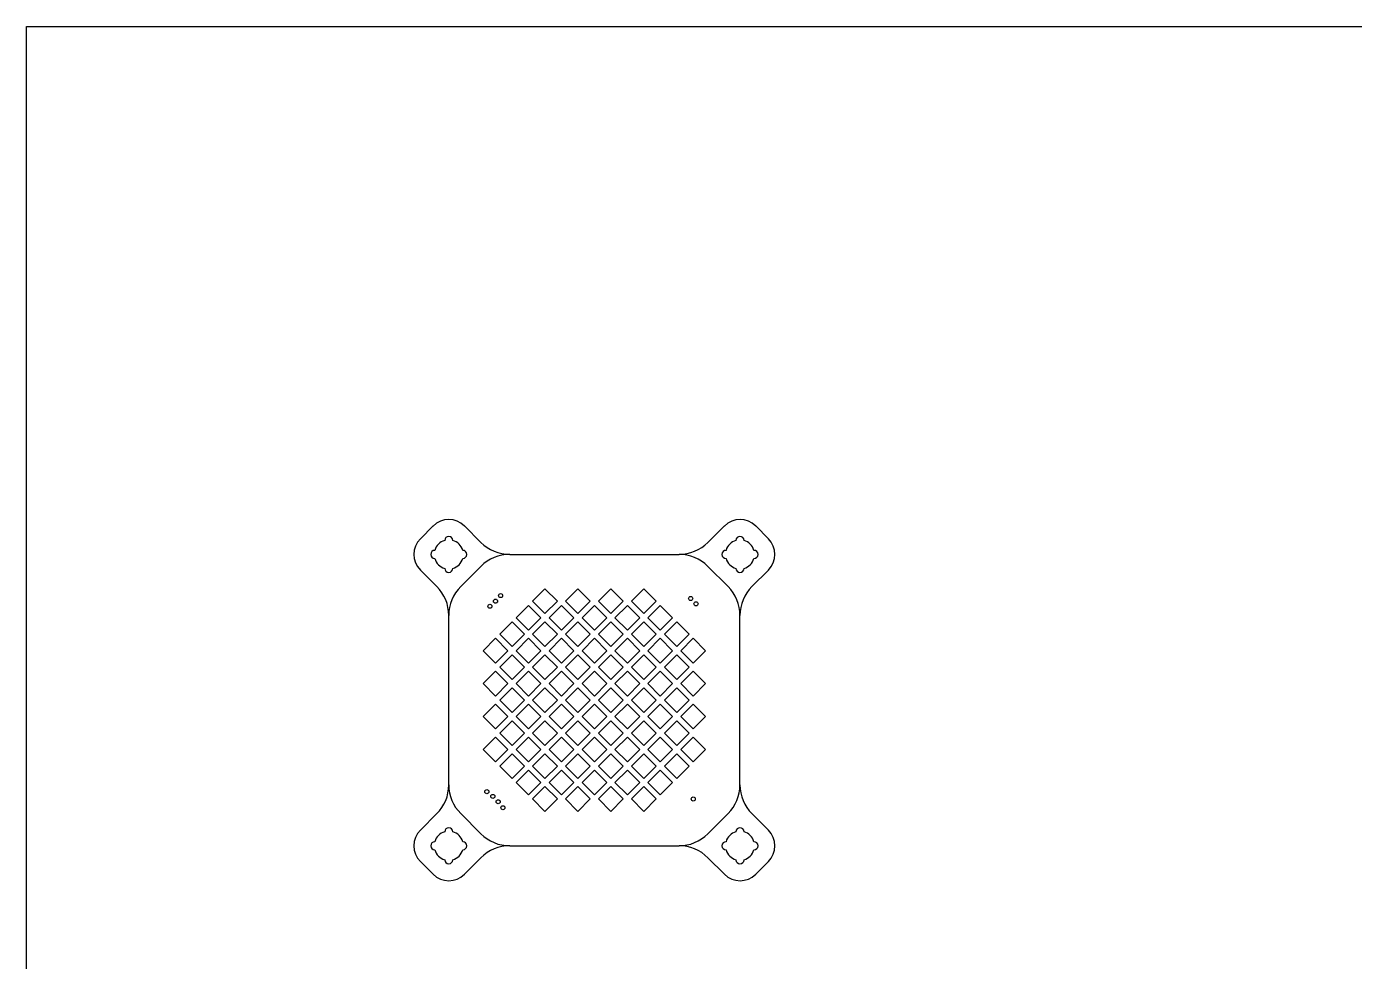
# Model space of a CAD drawing. Header units: millimetres. Extents: x -1481984 to -235402, y 1078406 to 1875046.
# Drawn here: x -1355757 to -1353477, y 1503187 to 1504792 of the extents above; entities that cross this region are included whole.
import ezdxf

# ---------------------------------------------------------------- set-up
doc = ezdxf.new("R2010")
doc.units = ezdxf.units.MM
doc.header["$LTSCALE"] = 1000
doc.layers.get('0').update_dxf_attribs({"linetype": 'CONTINUOUS'})

msp = doc.modelspace()

# ---------------------------------------------------------------- linework, layer by layer
for p, q in [((-1355081, 1503912.7, 0), (-1355059.1, 1503934.6, 0)), ((-1355005.3, 1503934.6, 0), (-1354977, 1503906.3, 0)), ((-1354559, 1503934.6, 0), (-1354587.3, 1503906.3, 0)), ((-1354505.2, 1503934.6, 0), (-1354483.3, 1503912.7, 0)), ((-1354927.4, 1503885.8, 0), (-1354636.9, 1503885.8, 0)), ((-1355081, 1503858.9, 0), (-1355052.7, 1503830.6, 0)), ((-1355011.7, 1503830.5, 0), (-1354976.9, 1503865.3, 0)), ((-1354552.7, 1503830.5, 0), (-1354587.4, 1503865.3, 0)), ((-1354483.3, 1503858.9, 0), (-1354511.7, 1503830.6, 0)), ((-1355032.2, 1503490.5, 0), (-1355032.2, 1503781.2, 0)), ((-1354532.2, 1503490.5, 0), (-1354532.2, 1503781.2, 0)), ((-1355081, 1503412.6, 0), (-1355052.7, 1503440.9, 0)), ((-1354976.9, 1503406.3, 0), (-1355011.7, 1503441, 0)), ((-1354587.4, 1503406.3, 0), (-1354552.7, 1503441, 0)), ((-1354483.3, 1503412.6, 0), (-1354511.7, 1503440.9, 0)), ((-1354927.4, 1503385.8, 0), (-1354636.9, 1503385.8, 0)), ((-1355059.1, 1503336.9, 0), (-1355081, 1503358.9, 0)), ((-1355005.3, 1503336.9, 0), (-1354977, 1503365.3, 0)), ((-1354559, 1503336.9, 0), (-1354587.3, 1503365.3, 0)), ((-1354483.3, 1503358.9, 0), (-1354505.2, 1503336.9, 0))]:
    msp.add_line(p, q)
msp.add_lwpolyline([(-1355757.1, 1504791.7), (-1351197.2, 1504791.7), (-1351197.2, 1498521.5), (-1355757.1, 1498521.5)], close=True)
at = {"elevation": 0}
for points in [[(-1354867, 1503784.3), (-1354845.8, 1503805.5), (-1354867, 1503826.7), (-1354888.2, 1503805.5)], [(-1354810.4, 1503784.3), (-1354789.2, 1503805.5), (-1354810.4, 1503826.7), (-1354831.7, 1503805.5)], [(-1354753.9, 1503784.3), (-1354732.7, 1503805.5), (-1354753.9, 1503826.7), (-1354775.1, 1503805.5)], [(-1354697.3, 1503784.3), (-1354676.1, 1503805.5), (-1354697.3, 1503826.7), (-1354718.5, 1503805.5)], [(-1354895.3, 1503756), (-1354874.1, 1503777.2), (-1354895.3, 1503798.4), (-1354916.5, 1503777.2)], [(-1354838.7, 1503756), (-1354817.5, 1503777.2), (-1354838.7, 1503798.4), (-1354859.9, 1503777.2)], [(-1354782.2, 1503756), (-1354760.9, 1503777.2), (-1354782.2, 1503798.4), (-1354803.4, 1503777.2)], [(-1354725.6, 1503756), (-1354704.4, 1503777.2), (-1354725.6, 1503798.4), (-1354746.8, 1503777.2)], [(-1354669, 1503756), (-1354647.8, 1503777.2), (-1354669, 1503798.4), (-1354690.2, 1503777.2)], [(-1354923.6, 1503727.7), (-1354902.4, 1503748.9), (-1354923.6, 1503770.1), (-1354944.8, 1503748.9)], [(-1354867, 1503727.7), (-1354845.8, 1503748.9), (-1354867, 1503770.1), (-1354888.2, 1503748.9)], [(-1354810.4, 1503727.7), (-1354789.2, 1503748.9), (-1354810.4, 1503770.1), (-1354831.7, 1503748.9)], [(-1354753.9, 1503727.7), (-1354732.7, 1503748.9), (-1354753.9, 1503770.1), (-1354775.1, 1503748.9)], [(-1354697.3, 1503727.7), (-1354676.1, 1503748.9), (-1354697.3, 1503770.1), (-1354718.5, 1503748.9)], [(-1354640.7, 1503727.7), (-1354619.5, 1503748.9), (-1354640.7, 1503770.1), (-1354661.9, 1503748.9)], [(-1354951.9, 1503699.4), (-1354930.6, 1503720.6), (-1354951.9, 1503741.8), (-1354973.1, 1503720.6)], [(-1354895.3, 1503699.4), (-1354874.1, 1503720.6), (-1354895.3, 1503741.8), (-1354916.5, 1503720.6)], [(-1354838.7, 1503699.4), (-1354817.5, 1503720.6), (-1354838.7, 1503741.8), (-1354859.9, 1503720.6)], [(-1354782.2, 1503699.4), (-1354760.9, 1503720.6), (-1354782.2, 1503741.8), (-1354803.4, 1503720.6)], [(-1354725.6, 1503699.4), (-1354704.4, 1503720.6), (-1354725.6, 1503741.8), (-1354746.8, 1503720.6)], [(-1354669, 1503699.4), (-1354647.8, 1503720.6), (-1354669, 1503741.8), (-1354690.2, 1503720.6)], [(-1354612.4, 1503699.4), (-1354591.2, 1503720.6), (-1354612.4, 1503741.8), (-1354633.7, 1503720.6)], [(-1354923.6, 1503671.1), (-1354902.4, 1503692.3), (-1354923.6, 1503713.5), (-1354944.8, 1503692.3)], [(-1354867, 1503671.1), (-1354845.8, 1503692.3), (-1354867, 1503713.5), (-1354888.2, 1503692.3)], [(-1354810.4, 1503671.1), (-1354789.2, 1503692.3), (-1354810.4, 1503713.5), (-1354831.7, 1503692.3)], [(-1354753.9, 1503671.1), (-1354732.7, 1503692.3), (-1354753.9, 1503713.5), (-1354775.1, 1503692.3)], [(-1354697.3, 1503671.1), (-1354676.1, 1503692.3), (-1354697.3, 1503713.5), (-1354718.5, 1503692.3)], [(-1354640.7, 1503671.1), (-1354619.5, 1503692.3), (-1354640.7, 1503713.5), (-1354661.9, 1503692.3)], [(-1354951.9, 1503642.8), (-1354930.6, 1503664.1), (-1354951.9, 1503685.3), (-1354973.1, 1503664.1)], [(-1354895.3, 1503642.8), (-1354874.1, 1503664.1), (-1354895.3, 1503685.3), (-1354916.5, 1503664.1)], [(-1354838.7, 1503642.8), (-1354817.5, 1503664.1), (-1354838.7, 1503685.3), (-1354859.9, 1503664.1)], [(-1354782.2, 1503642.8), (-1354760.9, 1503664.1), (-1354782.2, 1503685.3), (-1354803.4, 1503664.1)], [(-1354725.6, 1503642.8), (-1354704.4, 1503664.1), (-1354725.6, 1503685.3), (-1354746.8, 1503664.1)], [(-1354669, 1503642.8), (-1354647.8, 1503664.1), (-1354669, 1503685.3), (-1354690.2, 1503664.1)], [(-1354612.4, 1503642.8), (-1354591.2, 1503664.1), (-1354612.4, 1503685.3), (-1354633.7, 1503664.1)], [(-1354923.6, 1503614.6), (-1354902.4, 1503635.8), (-1354923.6, 1503657), (-1354944.8, 1503635.8)], [(-1354867, 1503614.6), (-1354845.8, 1503635.8), (-1354867, 1503657), (-1354888.2, 1503635.8)], [(-1354810.4, 1503614.6), (-1354789.2, 1503635.8), (-1354810.4, 1503657), (-1354831.7, 1503635.8)], [(-1354753.9, 1503614.6), (-1354732.7, 1503635.8), (-1354753.9, 1503657), (-1354775.1, 1503635.8)], [(-1354697.3, 1503614.6), (-1354676.1, 1503635.8), (-1354697.3, 1503657), (-1354718.5, 1503635.8)], [(-1354640.7, 1503614.6), (-1354619.5, 1503635.8), (-1354640.7, 1503657), (-1354661.9, 1503635.8)], [(-1354951.9, 1503586.3), (-1354930.6, 1503607.5), (-1354951.9, 1503628.7), (-1354973.1, 1503607.5)], [(-1354895.3, 1503586.3), (-1354874.1, 1503607.5), (-1354895.3, 1503628.7), (-1354916.5, 1503607.5)], [(-1354838.7, 1503586.3), (-1354817.5, 1503607.5), (-1354838.7, 1503628.7), (-1354859.9, 1503607.5)], [(-1354782.2, 1503586.3), (-1354760.9, 1503607.5), (-1354782.2, 1503628.7), (-1354803.4, 1503607.5)], [(-1354725.6, 1503586.3), (-1354704.4, 1503607.5), (-1354725.6, 1503628.7), (-1354746.8, 1503607.5)], [(-1354669, 1503586.3), (-1354647.8, 1503607.5), (-1354669, 1503628.7), (-1354690.2, 1503607.5)], [(-1354612.4, 1503586.3), (-1354591.2, 1503607.5), (-1354612.4, 1503628.7), (-1354633.7, 1503607.5)], [(-1354923.6, 1503558), (-1354902.4, 1503579.2), (-1354923.6, 1503600.4), (-1354944.8, 1503579.2)], [(-1354867, 1503558), (-1354845.8, 1503579.2), (-1354867, 1503600.4), (-1354888.2, 1503579.2)], [(-1354810.4, 1503558), (-1354789.2, 1503579.2), (-1354810.4, 1503600.4), (-1354831.7, 1503579.2)], [(-1354753.9, 1503558), (-1354732.7, 1503579.2), (-1354753.9, 1503600.4), (-1354775.1, 1503579.2)], [(-1354697.3, 1503558), (-1354676.1, 1503579.2), (-1354697.3, 1503600.4), (-1354718.5, 1503579.2)], [(-1354640.7, 1503558), (-1354619.5, 1503579.2), (-1354640.7, 1503600.4), (-1354661.9, 1503579.2)], [(-1354951.9, 1503529.7), (-1354930.6, 1503550.9), (-1354951.9, 1503572.1), (-1354973.1, 1503550.9)], [(-1354895.3, 1503529.7), (-1354874.1, 1503550.9), (-1354895.3, 1503572.1), (-1354916.5, 1503550.9)], [(-1354838.7, 1503529.7), (-1354817.5, 1503550.9), (-1354838.7, 1503572.1), (-1354859.9, 1503550.9)], [(-1354782.2, 1503529.7), (-1354760.9, 1503550.9), (-1354782.2, 1503572.1), (-1354803.4, 1503550.9)], [(-1354725.6, 1503529.7), (-1354704.4, 1503550.9), (-1354725.6, 1503572.1), (-1354746.8, 1503550.9)], [(-1354669, 1503529.7), (-1354647.8, 1503550.9), (-1354669, 1503572.1), (-1354690.2, 1503550.9)], [(-1354612.4, 1503529.7), (-1354591.2, 1503550.9), (-1354612.4, 1503572.1), (-1354633.7, 1503550.9)], [(-1354923.6, 1503501.4), (-1354902.4, 1503522.6), (-1354923.6, 1503543.8), (-1354944.8, 1503522.6)], [(-1354867, 1503501.4), (-1354845.8, 1503522.6), (-1354867, 1503543.8), (-1354888.2, 1503522.6)], [(-1354810.4, 1503501.4), (-1354789.2, 1503522.6), (-1354810.4, 1503543.8), (-1354831.7, 1503522.6)], [(-1354753.9, 1503501.4), (-1354732.7, 1503522.6), (-1354753.9, 1503543.8), (-1354775.1, 1503522.6)], [(-1354697.3, 1503501.4), (-1354676.1, 1503522.6), (-1354697.3, 1503543.8), (-1354718.5, 1503522.6)], [(-1354640.7, 1503501.4), (-1354619.5, 1503522.6), (-1354640.7, 1503543.8), (-1354661.9, 1503522.6)], [(-1354895.3, 1503473.1), (-1354874.1, 1503494.3), (-1354895.3, 1503515.6), (-1354916.5, 1503494.3)], [(-1354838.7, 1503473.1), (-1354817.5, 1503494.3), (-1354838.7, 1503515.6), (-1354859.9, 1503494.3)], [(-1354782.2, 1503473.1), (-1354760.9, 1503494.3), (-1354782.2, 1503515.6), (-1354803.4, 1503494.3)], [(-1354725.6, 1503473.1), (-1354704.4, 1503494.3), (-1354725.6, 1503515.6), (-1354746.8, 1503494.3)], [(-1354669, 1503473.1), (-1354647.8, 1503494.3), (-1354669, 1503515.6), (-1354690.2, 1503494.3)], [(-1354867, 1503444.8), (-1354845.8, 1503466.1), (-1354867, 1503487.3), (-1354888.2, 1503466.1)], [(-1354810.4, 1503444.8), (-1354789.2, 1503466.1), (-1354810.4, 1503487.3), (-1354831.7, 1503466.1)], [(-1354753.9, 1503444.8), (-1354732.7, 1503466.1), (-1354753.9, 1503487.3), (-1354775.1, 1503466.1)], [(-1354697.3, 1503444.8), (-1354676.1, 1503466.1), (-1354697.3, 1503487.3), (-1354718.5, 1503466.1)]]:
    msp.add_lwpolyline(points, close=True, dxfattribs=at)
for centre in [(-1354951.9, 1503805.5, 0), (-1354943.2, 1503815.2, 0), (-1354616.9, 1503810.2, 0), (-1354607.7, 1503801, 0), (-1354961.6, 1503796.8, 0), (-1354966.8, 1503478.7, 0), (-1354956.6, 1503470.5, 0), (-1354947.4, 1503461.3, 0), (-1354612.4, 1503466.1, 0), (-1354939.3, 1503451.1, 0)]:
    msp.add_circle(centre, 3.5)
for centre, radius, start, end in [((-1355032.2, 1503907.7, 0), 38, 45, 135), ((-1354532.1, 1503907.7, 0), 38, 45, 135), ((-1355032.2, 1503909.8, 0), 7, 0, 180), ((-1354532.2, 1503909.8, 0), 7, 0, 180), ((-1355054.1, 1503885.8, 0), 38, 135, 225), ((-1355032.2, 1503885.8, 0), 25, 106.2602, 163.7398), ((-1355032.2, 1503885.8, 0), 25, 16.2602, 73.7398), ((-1354927.5, 1503955.8, 0), 70, 225, 270), ((-1354636.8, 1503955.8, 0), 70, 270, 315), ((-1354532.2, 1503885.8, 0), 25, 106.2602, 163.7398), ((-1354532.2, 1503885.8, 0), 25, 16.2602, 73.7398), ((-1354510.2, 1503885.8, 0), 38, 315, 45), ((-1355056.2, 1503885.8, 0), 7, 90, 270), ((-1355032.2, 1503885.8, 0), 25, 196.2602, 253.7398), ((-1355032.2, 1503885.8, 0), 25, 286.2602, 343.7398), ((-1355008.2, 1503885.8, 0), 7, 270, 90), ((-1354927.4, 1503815.8, 0), 70, 90, 135), ((-1354636.9, 1503815.8, 0), 70, 45, 90), ((-1354556.2, 1503885.8, 0), 7, 90, 270), ((-1354532.2, 1503885.8, 0), 25, 196.2602, 253.7398), ((-1354532.2, 1503885.8, 0), 25, 286.2602, 343.7398), ((-1354508.2, 1503885.8, 0), 7, 270, 90), ((-1355032.2, 1503861.8, 0), 7, 180, 0), ((-1354532.2, 1503861.8, 0), 7, 180, 0), ((-1355102.2, 1503781.1, 0), 70, 0, 45), ((-1354962.2, 1503781, 0), 70, 135, 180), ((-1354602.2, 1503781, 0), 70, 0, 45), ((-1354462.2, 1503781.1, 0), 70, 135, 180), ((-1355102.2, 1503490.4, 0), 70, 315, 0), ((-1354962.2, 1503490.5, 0), 70, 180, 225), ((-1354602.2, 1503490.5, 0), 70, 315, 0), ((-1354462.2, 1503490.4, 0), 70, 180, 225), ((-1355032.2, 1503409.8, 0), 7, 0, 180), ((-1354532.2, 1503409.8, 0), 7, 0, 180), ((-1355054.1, 1503385.7, 0), 38, 135, 225), ((-1355056.2, 1503385.8, 0), 7, 90, 270), ((-1355032.2, 1503385.8, 0), 25, 106.2602, 163.7398), ((-1355032.2, 1503385.8, 0), 25, 16.2602, 73.7398), ((-1355008.2, 1503385.8, 0), 7, 270, 90), ((-1354927.4, 1503455.8, 0), 70, 225, 270), ((-1354636.9, 1503455.8, 0), 70, 270, 315), ((-1354556.2, 1503385.8, 0), 7, 90, 270), ((-1354532.2, 1503385.8, 0), 25, 106.2602, 163.7398), ((-1354532.2, 1503385.8, 0), 25, 16.2602, 73.7398), ((-1354508.2, 1503385.8, 0), 7, 270, 90), ((-1354510.2, 1503385.7, 0), 38, 315, 45), ((-1355032.2, 1503385.8, 0), 25, 196.2602, 253.7398), ((-1355032.2, 1503385.8, 0), 25, 286.2602, 343.7398), ((-1354927.5, 1503315.8, 0), 70, 90, 135), ((-1354636.8, 1503315.8, 0), 70, 45, 90), ((-1354532.2, 1503385.8, 0), 25, 196.2602, 253.7398), ((-1354532.2, 1503385.8, 0), 25, 286.2602, 343.7398), ((-1355032.2, 1503361.8, 0), 7, 180, 0), ((-1354532.2, 1503361.8, 0), 7, 180, 0), ((-1355032.2, 1503363.8, 0), 38, 225, 315), ((-1354532.1, 1503363.8, 0), 38, 225, 315)]:
    msp.add_arc(centre, radius, start, end)

doc.saveas('drawing.dxf')
